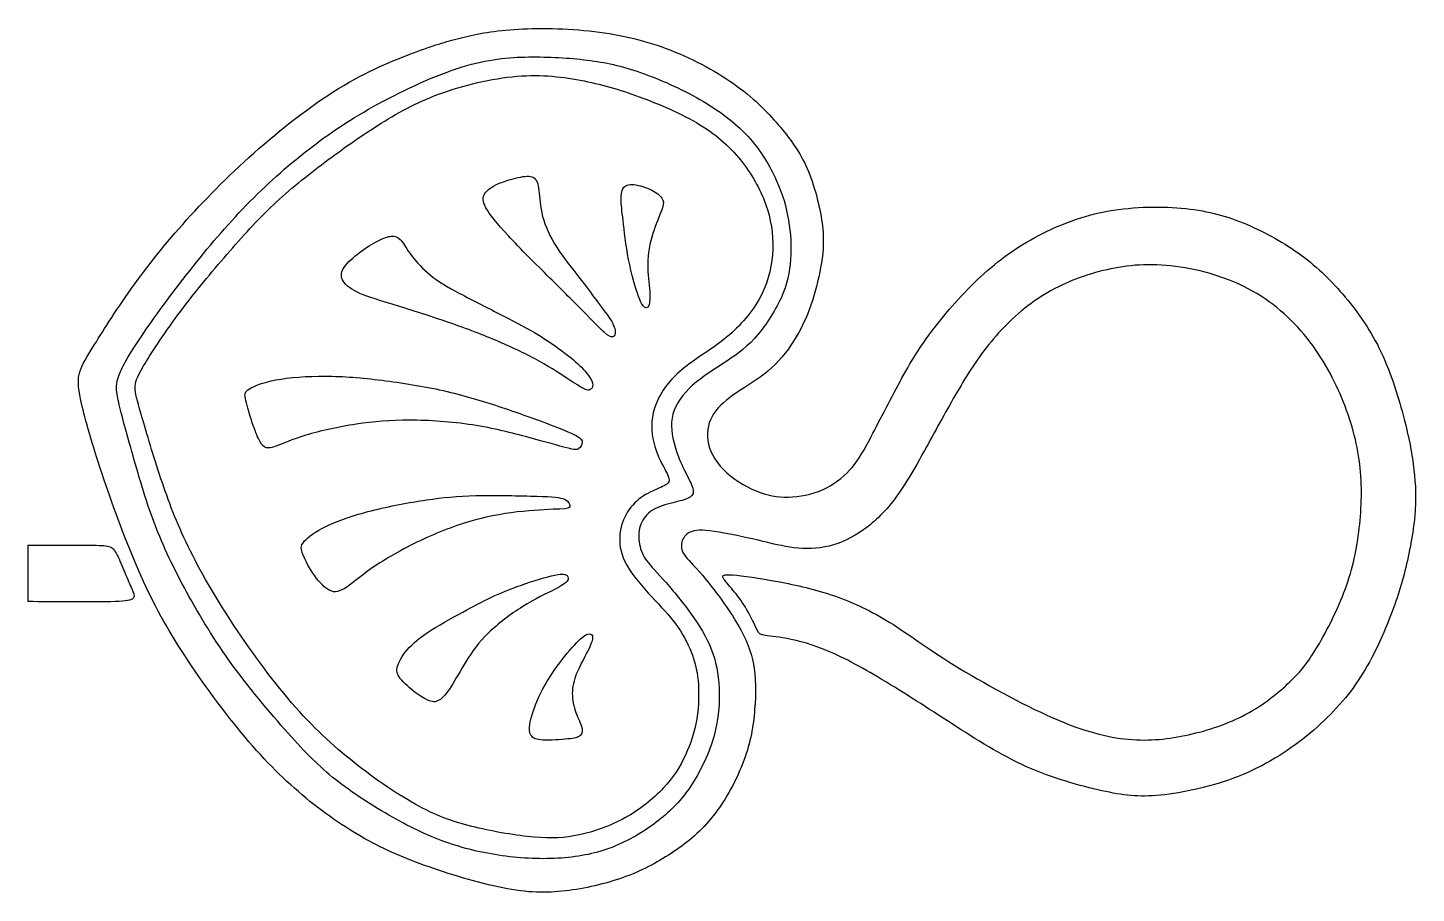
# Model space of a CAD drawing. Extents: x -11 to 8.6, y -2.9 to 35.2.
# Drawn here: x 5.196 to 8.131, y 17.805 to 19.634 of the extents above; entities that cross this region are included whole.
import ezdxf

# ---------------------------------------------------------------- set-up
doc = ezdxf.new("R2010")
doc.units = 0
doc.header["$MEASUREMENT"] = 0
doc.layers.add('LAYER_1', color=7, linetype='CONTINUOUS')

msp = doc.modelspace()

# ---------------------------------------------------------------- linework, layer by layer
at = {"layer": 'LAYER_1'}
for points, knots in [([(6.01915, 19.58358), (5.97896, 19.56891), (5.92348, 19.54718), (5.86422, 19.51202), (5.86422, 19.51202), (5.80495, 19.47686), (5.74183, 19.42823), (5.68478, 19.3784), (5.68478, 19.3784), (5.62771, 19.32856), (5.57667, 19.27753), (5.53187, 19.2277), (5.53187, 19.2277), (5.48705, 19.17786), (5.44846, 19.12923), (5.41471, 19.08182), (5.41471, 19.08182), (5.38095, 19.0344), (5.352, 18.98815), (5.33372, 18.95863), (5.33372, 18.95863), (5.31544, 18.9291), (5.3078, 18.91621), (5.3046, 18.90136), (5.3046, 18.90136), (5.30137, 18.88648), (5.30259, 18.86961), (5.31121, 18.83364), (5.31121, 18.83364), (5.31985, 18.79768), (5.33595, 18.7426), (5.35704, 18.67992), (5.35704, 18.67992), (5.37812, 18.61723), (5.40426, 18.5469), (5.43078, 18.48642), (5.43078, 18.48642), (5.4573, 18.42594), (5.48424, 18.37529), (5.52081, 18.31824), (5.52081, 18.31824), (5.55737, 18.26117), (5.60361, 18.19765), (5.64741, 18.14481), (5.64741, 18.14481), (5.69121, 18.09197), (5.7326, 18.04975), (5.7762, 18.01299), (5.7762, 18.01299), (5.8198, 17.97622), (5.86564, 17.94485), (5.90882, 17.92056), (5.90882, 17.92056), (5.95202, 17.89624), (5.99263, 17.87896), (6.04445, 17.86088), (6.04445, 17.86088), (6.09629, 17.8428), (6.15941, 17.8239), (6.21023, 17.81466), (6.21023, 17.81466), (6.26106, 17.80542), (6.29967, 17.80582), (6.34044, 17.81123), (6.34044, 17.81123), (6.38123, 17.81666), (6.42425, 17.82713), (6.46182, 17.84118), (6.46182, 17.84118), (6.4994, 17.85525), (6.53155, 17.87293), (6.56168, 17.89322), (6.56168, 17.89322), (6.59183, 17.91352), (6.61997, 17.93643), (6.64589, 17.96979), (6.64589, 17.96979), (6.67181, 18.00314), (6.69552, 18.04696), (6.70998, 18.08593), (6.70998, 18.08593), (6.72445, 18.12492), (6.7297, 18.15908), (6.73251, 18.19323), (6.73251, 18.19323), (6.73531, 18.22739), (6.73571, 18.26157), (6.7293, 18.2931), (6.7293, 18.2931), (6.72286, 18.32465), (6.70958, 18.3536), (6.68949, 18.38573), (6.68949, 18.38573), (6.6694, 18.41788), (6.64246, 18.45326), (6.62278, 18.47636), (6.62278, 18.47636), (6.60309, 18.49947), (6.59063, 18.51033), (6.58401, 18.52017), (6.58401, 18.52017), (6.57738, 18.53002), (6.57655, 18.53886), (6.57876, 18.5473), (6.57876, 18.5473), (6.58097, 18.55574), (6.58622, 18.56377), (6.59626, 18.56818), (6.59626, 18.56818), (6.6063, 18.57261), (6.62117, 18.57342), (6.64709, 18.56981), (6.64709, 18.56981), (6.67301, 18.56618), (6.71, 18.55814), (6.73972, 18.55112), (6.73972, 18.55112), (6.76945, 18.54409), (6.79198, 18.53804), (6.81588, 18.53523), (6.81588, 18.53523), (6.83979, 18.53242), (6.86513, 18.53282), (6.89004, 18.53884), (6.89004, 18.53884), (6.91496, 18.54487), (6.93947, 18.55656), (6.96337, 18.57362), (6.96337, 18.57362), (6.98728, 18.59069), (7.01061, 18.61322), (7.03331, 18.64456), (7.03331, 18.64456), (7.056, 18.67591), (7.07813, 18.7161), (7.09982, 18.75567), (7.09982, 18.75567), (7.12151, 18.79526), (7.14283, 18.83426), (7.16472, 18.87123), (7.16472, 18.87123), (7.18662, 18.90819), (7.20914, 18.94317), (7.23747, 18.97651), (7.23747, 18.97651), (7.26579, 19.00986), (7.29997, 19.04163), (7.33794, 19.06593), (7.33794, 19.06593), (7.37592, 19.09024), (7.41772, 19.10712), (7.46112, 19.11857), (7.46112, 19.11857), (7.50451, 19.13003), (7.54954, 19.13607), (7.60217, 19.13166), (7.60217, 19.13166), (7.65481, 19.12723), (7.71511, 19.11235), (7.76635, 19.08724), (7.76635, 19.08724), (7.81758, 19.06212), (7.8598, 19.02674), (7.89395, 18.98577), (7.89395, 18.98577), (7.92811, 18.94477), (7.95423, 18.89813), (7.97372, 18.85152), (7.97372, 18.85152), (7.9932, 18.80492), (8.00609, 18.75827), (8.0117, 18.71207), (8.0117, 18.71207), (8.01733, 18.66586), (8.01571, 18.62002), (8.0107, 18.57662), (8.0107, 18.57662), (8.00567, 18.53322), (7.99723, 18.49223), (7.98137, 18.44883), (7.98137, 18.44883), (7.9655, 18.40543), (7.94216, 18.35961), (7.92268, 18.32688), (7.92268, 18.32688), (7.9032, 18.29412), (7.88752, 18.27442), (7.86382, 18.25173), (7.86382, 18.25173), (7.84011, 18.22901), (7.80834, 18.20328), (7.77118, 18.18339), (7.77118, 18.18339), (7.73401, 18.16351), (7.6914, 18.14942), (7.6498, 18.14019), (7.6498, 18.14019), (7.60821, 18.13095), (7.56762, 18.12651), (7.52281, 18.13052), (7.52281, 18.13052), (7.47799, 18.13454), (7.42896, 18.14703), (7.36305, 18.17596), (7.36305, 18.17596), (7.29714, 18.20488), (7.21436, 18.25032), (7.15428, 18.28749), (7.15428, 18.28749), (7.0942, 18.32465), (7.0568, 18.3536), (7.01863, 18.37729), (7.01863, 18.37729), (6.98047, 18.40101), (6.94146, 18.41951), (6.90149, 18.43336), (6.90149, 18.43336), (6.8615, 18.44723), (6.82051, 18.45647), (6.78174, 18.46369), (6.78174, 18.46369), (6.74295, 18.47092), (6.70637, 18.47617), (6.68648, 18.47778), (6.68648, 18.47778), (6.6666, 18.47938), (6.66337, 18.47736), (6.66618, 18.47154), (6.66618, 18.47154), (6.669, 18.46571), (6.67784, 18.45607), (6.68668, 18.44563), (6.68668, 18.44563), (6.69552, 18.43518), (6.70436, 18.42392), (6.713, 18.40966), (6.713, 18.40966), (6.72164, 18.39539), (6.73008, 18.37809), (6.73489, 18.36765), (6.73489, 18.36765), (6.73972, 18.35721), (6.74095, 18.35358), (6.74856, 18.35137), (6.74856, 18.35137), (6.7562, 18.34917), (6.77029, 18.34837), (6.79218, 18.34476), (6.79218, 18.34476), (6.81407, 18.34113), (6.84384, 18.3347), (6.8794, 18.32044), (6.8794, 18.32044), (6.91496, 18.30617), (6.95635, 18.28404), (7.00236, 18.25652), (7.00236, 18.25652), (7.04838, 18.229), (7.09902, 18.19604), (7.15005, 18.16309), (7.15005, 18.16309), (7.20109, 18.13013), (7.25254, 18.09718), (7.30759, 18.07266), (7.30759, 18.07266), (7.36265, 18.04815), (7.42133, 18.03207), (7.46653, 18.02203), (7.46653, 18.02203), (7.51175, 18.01198), (7.5435, 18.00796), (7.59051, 18.01257), (7.59051, 18.01257), (7.63754, 18.0172), (7.69985, 18.03049), (7.7549, 18.05218), (7.7549, 18.05218), (7.80995, 18.07387), (7.85779, 18.10403), (7.89917, 18.13737), (7.89917, 18.13737), (7.94056, 18.17072), (7.97554, 18.20731), (8.00346, 18.24748), (8.00346, 18.24748), (8.03139, 18.28767), (8.05231, 18.33149), (8.06877, 18.37146), (8.06877, 18.37146), (8.08525, 18.41145), (8.09731, 18.44763), (8.10716, 18.4864), (8.10716, 18.4864), (8.117, 18.52519), (8.12464, 18.5666), (8.12784, 18.60236), (8.12784, 18.60236), (8.13107, 18.63812), (8.12985, 18.66829), (8.12624, 18.69982), (8.12624, 18.69982), (8.12263, 18.73137), (8.11658, 18.76433), (8.10553, 18.80712), (8.10553, 18.80712), (8.09449, 18.84992), (8.07841, 18.90258), (8.05712, 18.94778), (8.05712, 18.94778), (8.03582, 18.99298), (8.0093, 19.03079), (7.98117, 19.06433), (7.98117, 19.06433), (7.95305, 19.09788), (7.92328, 19.12723), (7.88812, 19.15315), (7.88812, 19.15315), (7.85296, 19.17907), (7.81237, 19.20158), (7.7724, 19.21845), (7.7724, 19.21845), (7.73241, 19.23533), (7.693, 19.2466), (7.64379, 19.25181), (7.64379, 19.25181), (7.59456, 19.25704), (7.53546, 19.25622), (7.48122, 19.24658), (7.48122, 19.24658), (7.42696, 19.23694), (7.37753, 19.21845), (7.33292, 19.19496), (7.33292, 19.19496), (7.2883, 19.17145), (7.24851, 19.14288), (7.21075, 19.10813), (7.21075, 19.10813), (7.17296, 19.07337), (7.13718, 19.03237), (7.10946, 18.99581), (7.10946, 18.99581), (7.08174, 18.95923), (7.06203, 18.92708), (7.03994, 18.8865), (7.03994, 18.8865), (7.01783, 18.84591), (6.99332, 18.79686), (6.97584, 18.76413), (6.97584, 18.76413), (6.95836, 18.73137), (6.9479, 18.71489), (6.93304, 18.69902), (6.93304, 18.69902), (6.91817, 18.68314), (6.89886, 18.66787), (6.87617, 18.65783), (6.87617, 18.65783), (6.85346, 18.64778), (6.82734, 18.64293), (6.80385, 18.64233), (6.80385, 18.64233), (6.78033, 18.64173), (6.75941, 18.64538), (6.73571, 18.6552), (6.73571, 18.6552), (6.712, 18.66504), (6.68546, 18.68114), (6.66658, 18.7002), (6.66658, 18.7002), (6.6477, 18.71929), (6.63643, 18.74141), (6.63342, 18.7621), (6.63342, 18.7621), (6.6304, 18.78279), (6.63565, 18.80211), (6.64649, 18.81857), (6.64649, 18.81857), (6.65734, 18.83505), (6.67381, 18.84872), (6.6943, 18.86257), (6.6943, 18.86257), (6.71481, 18.87644), (6.73932, 18.89051), (6.76061, 18.90839), (6.76061, 18.90839), (6.78192, 18.92627), (6.80002, 18.948), (6.81507, 18.9717), (6.81507, 18.9717), (6.83015, 18.99541), (6.84221, 19.02113), (6.85146, 19.04745), (6.85146, 19.04745), (6.8607, 19.07377), (6.86713, 19.10071), (6.87194, 19.12703), (6.87194, 19.12703), (6.87677, 19.15335), (6.88, 19.17907), (6.87599, 19.21443), (6.87599, 19.21443), (6.87196, 19.24979), (6.8607, 19.29483), (6.84624, 19.32999), (6.84624, 19.32999), (6.83177, 19.36515), (6.81407, 19.39046), (6.79138, 19.41819), (6.79138, 19.41819), (6.76867, 19.44591), (6.74093, 19.47608), (6.70256, 19.505), (6.70256, 19.505), (6.66417, 19.53393), (6.61514, 19.56167), (6.56471, 19.58236), (6.56471, 19.58236), (6.51427, 19.60305), (6.46242, 19.61673), (6.40476, 19.62435), (6.40476, 19.62435), (6.34709, 19.63199), (6.28357, 19.63361), (6.23336, 19.63081), (6.23336, 19.63081), (6.18312, 19.62798), (6.14614, 19.62074), (6.11521, 19.61331), (6.11521, 19.61331), (6.08426, 19.60587), (6.05932, 19.59823), (6.01915, 19.58358)], [0, 0, 0, 0, 0.0091743, 0.0091743, 0.0091743, 0.0091743, 0.0183486, 0.0183486, 0.0183486, 0.0183486, 0.0275229, 0.0275229, 0.0275229, 0.0275229, 0.0366972, 0.0366972, 0.0366972, 0.0366972, 0.0458716, 0.0458716, 0.0458716, 0.0458716, 0.0550459, 0.0550459, 0.0550459, 0.0550459, 0.0642202, 0.0642202, 0.0642202, 0.0642202, 0.0733945, 0.0733945, 0.0733945, 0.0733945, 0.0825688, 0.0825688, 0.0825688, 0.0825688, 0.0917431, 0.0917431, 0.0917431, 0.0917431, 0.1009174, 0.1009174, 0.1009174, 0.1009174, 0.1100917, 0.1100917, 0.1100917, 0.1100917, 0.1192661, 0.1192661, 0.1192661, 0.1192661, 0.1284404, 0.1284404, 0.1284404, 0.1284404, 0.1376147, 0.1376147, 0.1376147, 0.1376147, 0.146789, 0.146789, 0.146789, 0.146789, 0.1559633, 0.1559633, 0.1559633, 0.1559633, 0.1651376, 0.1651376, 0.1651376, 0.1651376, 0.1743119, 0.1743119, 0.1743119, 0.1743119, 0.1834862, 0.1834862, 0.1834862, 0.1834862, 0.1926606, 0.1926606, 0.1926606, 0.1926606, 0.2018349, 0.2018349, 0.2018349, 0.2018349, 0.2110092, 0.2110092, 0.2110092, 0.2110092, 0.2201835, 0.2201835, 0.2201835, 0.2201835, 0.2293578, 0.2293578, 0.2293578, 0.2293578, 0.2385321, 0.2385321, 0.2385321, 0.2385321, 0.2477064, 0.2477064, 0.2477064, 0.2477064, 0.2568807, 0.2568807, 0.2568807, 0.2568807, 0.266055, 0.266055, 0.266055, 0.266055, 0.2752294, 0.2752294, 0.2752294, 0.2752294, 0.2844037, 0.2844037, 0.2844037, 0.2844037, 0.293578, 0.293578, 0.293578, 0.293578, 0.3027523, 0.3027523, 0.3027523, 0.3027523, 0.3119266, 0.3119266, 0.3119266, 0.3119266, 0.3211009, 0.3211009, 0.3211009, 0.3211009, 0.3302752, 0.3302752, 0.3302752, 0.3302752, 0.3394495, 0.3394495, 0.3394495, 0.3394495, 0.3486239, 0.3486239, 0.3486239, 0.3486239, 0.3577982, 0.3577982, 0.3577982, 0.3577982, 0.3669725, 0.3669725, 0.3669725, 0.3669725, 0.3761468, 0.3761468, 0.3761468, 0.3761468, 0.3853211, 0.3853211, 0.3853211, 0.3853211, 0.3944954, 0.3944954, 0.3944954, 0.3944954, 0.4036697, 0.4036697, 0.4036697, 0.4036697, 0.412844, 0.412844, 0.412844, 0.412844, 0.4220183, 0.4220183, 0.4220183, 0.4220183, 0.4311927, 0.4311927, 0.4311927, 0.4311927, 0.440367, 0.440367, 0.440367, 0.440367, 0.4495413, 0.4495413, 0.4495413, 0.4495413, 0.4587156, 0.4587156, 0.4587156, 0.4587156, 0.4678899, 0.4678899, 0.4678899, 0.4678899, 0.4770642, 0.4770642, 0.4770642, 0.4770642, 0.4862385, 0.4862385, 0.4862385, 0.4862385, 0.4954128, 0.4954128, 0.4954128, 0.4954128, 0.5045872, 0.5045872, 0.5045872, 0.5045872, 0.5137615, 0.5137615, 0.5137615, 0.5137615, 0.5229358, 0.5229358, 0.5229358, 0.5229358, 0.5321101, 0.5321101, 0.5321101, 0.5321101, 0.5412844, 0.5412844, 0.5412844, 0.5412844, 0.5504587, 0.5504587, 0.5504587, 0.5504587, 0.559633, 0.559633, 0.559633, 0.559633, 0.5688073, 0.5688073, 0.5688073, 0.5688073, 0.5779817, 0.5779817, 0.5779817, 0.5779817, 0.587156, 0.587156, 0.587156, 0.587156, 0.5963303, 0.5963303, 0.5963303, 0.5963303, 0.6055046, 0.6055046, 0.6055046, 0.6055046, 0.6146789, 0.6146789, 0.6146789, 0.6146789, 0.6238532, 0.6238532, 0.6238532, 0.6238532, 0.6330275, 0.6330275, 0.6330275, 0.6330275, 0.6422018, 0.6422018, 0.6422018, 0.6422018, 0.6513761, 0.6513761, 0.6513761, 0.6513761, 0.6605505, 0.6605505, 0.6605505, 0.6605505, 0.6697248, 0.6697248, 0.6697248, 0.6697248, 0.6788991, 0.6788991, 0.6788991, 0.6788991, 0.6880734, 0.6880734, 0.6880734, 0.6880734, 0.6972477, 0.6972477, 0.6972477, 0.6972477, 0.706422, 0.706422, 0.706422, 0.706422, 0.7155963, 0.7155963, 0.7155963, 0.7155963, 0.7247706, 0.7247706, 0.7247706, 0.7247706, 0.733945, 0.733945, 0.733945, 0.733945, 0.7431193, 0.7431193, 0.7431193, 0.7431193, 0.7522936, 0.7522936, 0.7522936, 0.7522936, 0.7614679, 0.7614679, 0.7614679, 0.7614679, 0.7706422, 0.7706422, 0.7706422, 0.7706422, 0.7798165, 0.7798165, 0.7798165, 0.7798165, 0.7889908, 0.7889908, 0.7889908, 0.7889908, 0.7981651, 0.7981651, 0.7981651, 0.7981651, 0.8073394, 0.8073394, 0.8073394, 0.8073394, 0.8165138, 0.8165138, 0.8165138, 0.8165138, 0.8256881, 0.8256881, 0.8256881, 0.8256881, 0.8348624, 0.8348624, 0.8348624, 0.8348624, 0.8440367, 0.8440367, 0.8440367, 0.8440367, 0.853211, 0.853211, 0.853211, 0.853211, 0.8623853, 0.8623853, 0.8623853, 0.8623853, 0.8715596, 0.8715596, 0.8715596, 0.8715596, 0.8807339, 0.8807339, 0.8807339, 0.8807339, 0.8899083, 0.8899083, 0.8899083, 0.8899083, 0.8990826, 0.8990826, 0.8990826, 0.8990826, 0.9082569, 0.9082569, 0.9082569, 0.9082569, 0.9174312, 0.9174312, 0.9174312, 0.9174312, 0.9266055, 0.9266055, 0.9266055, 0.9266055, 0.9357798, 0.9357798, 0.9357798, 0.9357798, 0.9449541, 0.9449541, 0.9449541, 0.9449541, 0.9541284, 0.9541284, 0.9541284, 0.9541284, 0.9633028, 0.9633028, 0.9633028, 0.9633028, 0.9724771, 0.9724771, 0.9724771, 0.9724771, 0.9816514, 0.9816514, 0.9816514, 0.9816514, 1, 1, 1, 1]), ([(5.93697, 19.47305), (5.8805, 19.44232), (5.83386, 19.41095), (5.78865, 19.37579), (5.78865, 19.37579), (5.74345, 19.34063), (5.69963, 19.30164), (5.65804, 19.25885), (5.65804, 19.25885), (5.61644, 19.21605), (5.57705, 19.1694), (5.53849, 19.12039), (5.53849, 19.12039), (5.4999, 19.07136), (5.4621, 19.01991), (5.4362, 18.98174), (5.4362, 18.98174), (5.41028, 18.94355), (5.39619, 18.91864), (5.38917, 18.90056), (5.38917, 18.90056), (5.38213, 18.88247), (5.38213, 18.87121), (5.38735, 18.84671), (5.38735, 18.84671), (5.39258, 18.8222), (5.40304, 18.78439), (5.41609, 18.73819), (5.41609, 18.73819), (5.42916, 18.69198), (5.44484, 18.6373), (5.46392, 18.58689), (5.46392, 18.58689), (5.483, 18.53645), (5.50553, 18.49021), (5.53243, 18.441), (5.53243, 18.441), (5.55936, 18.39176), (5.59072, 18.33951), (5.62989, 18.28586), (5.62989, 18.28586), (5.66908, 18.23222), (5.71611, 18.17714), (5.75307, 18.13617), (5.75307, 18.13617), (5.79006, 18.09517), (5.817, 18.06823), (5.85296, 18.04051), (5.85296, 18.04051), (5.88892, 18.01279), (5.93394, 17.98422), (5.97492, 17.96153), (5.97492, 17.96153), (6.01591, 17.93882), (6.05291, 17.92194), (6.09208, 17.90909), (6.09208, 17.90909), (6.13127, 17.89622), (6.17266, 17.88738), (6.21486, 17.88257), (6.21486, 17.88257), (6.25705, 17.87774), (6.30007, 17.87694), (6.33884, 17.88095), (6.33884, 17.88095), (6.37762, 17.88498), (6.4122, 17.89382), (6.44494, 17.90807), (6.44494, 17.90807), (6.47769, 17.92234), (6.50866, 17.94205), (6.53456, 17.96314), (6.53456, 17.96314), (6.56048, 17.98422), (6.5814, 18.00675), (6.60049, 18.03628), (6.60049, 18.03628), (6.61957, 18.06581), (6.63685, 18.10241), (6.64669, 18.13797), (6.64669, 18.13797), (6.65654, 18.17353), (6.65896, 18.20809), (6.65756, 18.23862), (6.65756, 18.23862), (6.65615, 18.26917), (6.6509, 18.29571), (6.64086, 18.32123), (6.64086, 18.32123), (6.63082, 18.34674), (6.61594, 18.37126), (6.59726, 18.39698), (6.59726, 18.39698), (6.57858, 18.4227), (6.55605, 18.44964), (6.53859, 18.46912), (6.53859, 18.46912), (6.52111, 18.4886), (6.50864, 18.50069), (6.50062, 18.51334), (6.50062, 18.51334), (6.49258, 18.52599), (6.48894, 18.53926), (6.48793, 18.55231), (6.48793, 18.55231), (6.48693, 18.56536), (6.48855, 18.57825), (6.49397, 18.58949), (6.49397, 18.58949), (6.4994, 18.60074), (6.50864, 18.6104), (6.52149, 18.61722), (6.52149, 18.61722), (6.53436, 18.62405), (6.55084, 18.62808), (6.56469, 18.63149), (6.56469, 18.63149), (6.57856, 18.6349), (6.58982, 18.63772), (6.59624, 18.64213), (6.59624, 18.64213), (6.60267, 18.64654), (6.6043, 18.65259), (6.60189, 18.66122), (6.60189, 18.66122), (6.59948, 18.66986), (6.59303, 18.68114), (6.58622, 18.69459), (6.58622, 18.69459), (6.57938, 18.70804), (6.57214, 18.72373), (6.56593, 18.74342), (6.56593, 18.74342), (6.55969, 18.7631), (6.55445, 18.78682), (6.55805, 18.80911), (6.55805, 18.80911), (6.56168, 18.83142), (6.57417, 18.85234), (6.59385, 18.87143), (6.59385, 18.87143), (6.61354, 18.89051), (6.64048, 18.90779), (6.66477, 18.92365), (6.66477, 18.92365), (6.68909, 18.93952), (6.71082, 18.95402), (6.73231, 18.97751), (6.73231, 18.97751), (6.7538, 19.00102), (6.7751, 19.03358), (6.78835, 19.0627), (6.78835, 19.0627), (6.8016, 19.09185), (6.80685, 19.11759), (6.80866, 19.14451), (6.80866, 19.14451), (6.81046, 19.17143), (6.80886, 19.19957), (6.80425, 19.22709), (6.80425, 19.22709), (6.79962, 19.25462), (6.79198, 19.28156), (6.77833, 19.31169), (6.77833, 19.31169), (6.76466, 19.34183), (6.74495, 19.37519), (6.71803, 19.40452), (6.71803, 19.40452), (6.69111, 19.43386), (6.65694, 19.4592), (6.61696, 19.48209), (6.61696, 19.48209), (6.57697, 19.505), (6.53113, 19.52551), (6.49116, 19.53936), (6.49116, 19.53936), (6.45117, 19.55323), (6.41701, 19.56047), (6.37865, 19.56528), (6.37865, 19.56528), (6.34026, 19.57011), (6.29764, 19.57253), (6.25485, 19.57193), (6.25485, 19.57193), (6.21205, 19.57133), (6.16903, 19.56768), (6.11439, 19.55082), (6.11439, 19.55082), (6.05973, 19.53395), (5.99342, 19.50378), (5.93697, 19.47305)], [0, 0, 0, 0, 0.0204082, 0.0204082, 0.0204082, 0.0204082, 0.0408163, 0.0408163, 0.0408163, 0.0408163, 0.0612245, 0.0612245, 0.0612245, 0.0612245, 0.0816327, 0.0816327, 0.0816327, 0.0816327, 0.1020408, 0.1020408, 0.1020408, 0.1020408, 0.122449, 0.122449, 0.122449, 0.122449, 0.1428571, 0.1428571, 0.1428571, 0.1428571, 0.1632653, 0.1632653, 0.1632653, 0.1632653, 0.1836735, 0.1836735, 0.1836735, 0.1836735, 0.2040816, 0.2040816, 0.2040816, 0.2040816, 0.2244898, 0.2244898, 0.2244898, 0.2244898, 0.244898, 0.244898, 0.244898, 0.244898, 0.2653061, 0.2653061, 0.2653061, 0.2653061, 0.2857143, 0.2857143, 0.2857143, 0.2857143, 0.3061224, 0.3061224, 0.3061224, 0.3061224, 0.3265306, 0.3265306, 0.3265306, 0.3265306, 0.3469388, 0.3469388, 0.3469388, 0.3469388, 0.3673469, 0.3673469, 0.3673469, 0.3673469, 0.3877551, 0.3877551, 0.3877551, 0.3877551, 0.4081633, 0.4081633, 0.4081633, 0.4081633, 0.4285714, 0.4285714, 0.4285714, 0.4285714, 0.4489796, 0.4489796, 0.4489796, 0.4489796, 0.4693878, 0.4693878, 0.4693878, 0.4693878, 0.4897959, 0.4897959, 0.4897959, 0.4897959, 0.5102041, 0.5102041, 0.5102041, 0.5102041, 0.5306122, 0.5306122, 0.5306122, 0.5306122, 0.5510204, 0.5510204, 0.5510204, 0.5510204, 0.5714286, 0.5714286, 0.5714286, 0.5714286, 0.5918367, 0.5918367, 0.5918367, 0.5918367, 0.6122449, 0.6122449, 0.6122449, 0.6122449, 0.6326531, 0.6326531, 0.6326531, 0.6326531, 0.6530612, 0.6530612, 0.6530612, 0.6530612, 0.6734694, 0.6734694, 0.6734694, 0.6734694, 0.6938776, 0.6938776, 0.6938776, 0.6938776, 0.7142857, 0.7142857, 0.7142857, 0.7142857, 0.7346939, 0.7346939, 0.7346939, 0.7346939, 0.755102, 0.755102, 0.755102, 0.755102, 0.7755102, 0.7755102, 0.7755102, 0.7755102, 0.7959184, 0.7959184, 0.7959184, 0.7959184, 0.8163265, 0.8163265, 0.8163265, 0.8163265, 0.8367347, 0.8367347, 0.8367347, 0.8367347, 0.8571429, 0.8571429, 0.8571429, 0.8571429, 0.877551, 0.877551, 0.877551, 0.877551, 0.8979592, 0.8979592, 0.8979592, 0.8979592, 0.9183673, 0.9183673, 0.9183673, 0.9183673, 0.9387755, 0.9387755, 0.9387755, 0.9387755, 0.9591837, 0.9591837, 0.9591837, 0.9591837, 1, 1, 1, 1]), ([(5.53061, 18.54733), (5.55453, 18.4971), (5.58588, 18.44162), (5.62465, 18.38214), (5.62465, 18.38214), (5.66343, 18.32267), (5.70967, 18.25916), (5.75388, 18.20793), (5.75388, 18.20793), (5.79808, 18.15669), (5.84027, 18.11768), (5.88588, 18.08152), (5.88588, 18.08152), (5.9315, 18.04536), (5.98053, 18.012), (6.02293, 17.98931), (6.02293, 17.98931), (6.06532, 17.9666), (6.1011, 17.95453), (6.14208, 17.94469), (6.14208, 17.94469), (6.18307, 17.93485), (6.22931, 17.92721), (6.26628, 17.924), (6.26628, 17.924), (6.30324, 17.92078), (6.33098, 17.92198), (6.36191, 17.9286), (6.36191, 17.9286), (6.39286, 17.93523), (6.42704, 17.94732), (6.45837, 17.96458), (6.45837, 17.96458), (6.48972, 17.98186), (6.51826, 18.00438), (6.53955, 18.02708), (6.53955, 18.02708), (6.56084, 18.04977), (6.57493, 18.0727), (6.58618, 18.0968), (6.58618, 18.0968), (6.59742, 18.12091), (6.60586, 18.14625), (6.61028, 18.17377), (6.61028, 18.17377), (6.6147, 18.20129), (6.61511, 18.23104), (6.6129, 18.25473), (6.6129, 18.25473), (6.61069, 18.27845), (6.60586, 18.29615), (6.59825, 18.31523), (6.59825, 18.31523), (6.59061, 18.33431), (6.58015, 18.35482), (6.56609, 18.3739), (6.56609, 18.3739), (6.55202, 18.39299), (6.53432, 18.41068), (6.51504, 18.43157), (6.51504, 18.43157), (6.49575, 18.45248), (6.47485, 18.47659), (6.4626, 18.49808), (6.4626, 18.49808), (6.45035, 18.51959), (6.44671, 18.53847), (6.44731, 18.55635), (6.44731, 18.55635), (6.44791, 18.57424), (6.45276, 18.59113), (6.46078, 18.60559), (6.46078, 18.60559), (6.46881, 18.62006), (6.48008, 18.63212), (6.49253, 18.64115), (6.49253, 18.64115), (6.50498, 18.65019), (6.51867, 18.65624), (6.52991, 18.66105), (6.52991, 18.66105), (6.54116, 18.66586), (6.55, 18.66951), (6.5516, 18.67592), (6.5516, 18.67592), (6.55322, 18.68236), (6.54757, 18.6916), (6.53975, 18.70666), (6.53975, 18.70666), (6.53192, 18.72173), (6.52187, 18.74265), (6.51746, 18.76575), (6.51746, 18.76575), (6.51303, 18.78886), (6.51424, 18.81418), (6.52428, 18.83949), (6.52428, 18.83949), (6.53432, 18.86481), (6.55322, 18.89013), (6.57914, 18.91182), (6.57914, 18.91182), (6.60506, 18.93353), (6.63802, 18.95163), (6.66775, 18.97532), (6.66775, 18.97532), (6.69749, 18.99904), (6.72403, 19.02838), (6.74151, 19.05911), (6.74151, 19.05911), (6.75899, 19.08986), (6.76743, 19.12201), (6.77004, 19.15397), (6.77004, 19.15397), (6.77266, 19.18592), (6.76943, 19.21767), (6.75959, 19.2496), (6.75959, 19.2496), (6.74975, 19.28156), (6.73327, 19.31373), (6.71118, 19.34346), (6.71118, 19.34346), (6.68907, 19.37318), (6.66133, 19.40052), (6.62396, 19.42442), (6.62396, 19.42442), (6.58658, 19.44833), (6.53955, 19.46886), (6.49656, 19.48492), (6.49656, 19.48492), (6.45356, 19.50099), (6.41455, 19.51266), (6.37197, 19.52128), (6.37197, 19.52128), (6.32938, 19.52992), (6.28314, 19.53557), (6.22989, 19.53116), (6.22989, 19.53116), (6.17665, 19.52673), (6.11636, 19.51224), (6.06614, 19.49377), (6.06614, 19.49377), (6.01591, 19.47529), (5.9757, 19.45276), (5.93553, 19.42726), (5.93553, 19.42726), (5.89534, 19.40175), (5.85515, 19.37318), (5.81698, 19.34426), (5.81698, 19.34426), (5.77879, 19.31533), (5.74261, 19.28599), (5.70885, 19.25365), (5.70885, 19.25365), (5.6751, 19.2213), (5.64375, 19.18592), (5.61099, 19.14775), (5.61099, 19.14775), (5.57824, 19.10957), (5.54408, 19.06857), (5.51355, 19.02738), (5.51355, 19.02738), (5.483, 18.98619), (5.45606, 18.94479), (5.44101, 18.91927), (5.44101, 18.91927), (5.42593, 18.89376), (5.42271, 18.8841), (5.42291, 18.87285), (5.42291, 18.87285), (5.42311, 18.8616), (5.42674, 18.84872), (5.43576, 18.81759), (5.43576, 18.81759), (5.4448, 18.78644), (5.45929, 18.737), (5.47475, 18.6898), (5.47475, 18.6898), (5.49022, 18.64257), (5.5067, 18.59755), (5.53061, 18.54733)], [0, 0, 0, 0, 0.0217391, 0.0217391, 0.0217391, 0.0217391, 0.0434783, 0.0434783, 0.0434783, 0.0434783, 0.0652174, 0.0652174, 0.0652174, 0.0652174, 0.0869565, 0.0869565, 0.0869565, 0.0869565, 0.1086957, 0.1086957, 0.1086957, 0.1086957, 0.1304348, 0.1304348, 0.1304348, 0.1304348, 0.1521739, 0.1521739, 0.1521739, 0.1521739, 0.173913, 0.173913, 0.173913, 0.173913, 0.1956522, 0.1956522, 0.1956522, 0.1956522, 0.2173913, 0.2173913, 0.2173913, 0.2173913, 0.2391304, 0.2391304, 0.2391304, 0.2391304, 0.2608696, 0.2608696, 0.2608696, 0.2608696, 0.2826087, 0.2826087, 0.2826087, 0.2826087, 0.3043478, 0.3043478, 0.3043478, 0.3043478, 0.326087, 0.326087, 0.326087, 0.326087, 0.3478261, 0.3478261, 0.3478261, 0.3478261, 0.3695652, 0.3695652, 0.3695652, 0.3695652, 0.3913043, 0.3913043, 0.3913043, 0.3913043, 0.4130435, 0.4130435, 0.4130435, 0.4130435, 0.4347826, 0.4347826, 0.4347826, 0.4347826, 0.4565217, 0.4565217, 0.4565217, 0.4565217, 0.4782609, 0.4782609, 0.4782609, 0.4782609, 0.5, 0.5, 0.5, 0.5, 0.5217391, 0.5217391, 0.5217391, 0.5217391, 0.5434783, 0.5434783, 0.5434783, 0.5434783, 0.5652174, 0.5652174, 0.5652174, 0.5652174, 0.5869565, 0.5869565, 0.5869565, 0.5869565, 0.6086957, 0.6086957, 0.6086957, 0.6086957, 0.6304348, 0.6304348, 0.6304348, 0.6304348, 0.6521739, 0.6521739, 0.6521739, 0.6521739, 0.673913, 0.673913, 0.673913, 0.673913, 0.6956522, 0.6956522, 0.6956522, 0.6956522, 0.7173913, 0.7173913, 0.7173913, 0.7173913, 0.7391304, 0.7391304, 0.7391304, 0.7391304, 0.7608696, 0.7608696, 0.7608696, 0.7608696, 0.7826087, 0.7826087, 0.7826087, 0.7826087, 0.8043478, 0.8043478, 0.8043478, 0.8043478, 0.826087, 0.826087, 0.826087, 0.826087, 0.8478261, 0.8478261, 0.8478261, 0.8478261, 0.8695652, 0.8695652, 0.8695652, 0.8695652, 0.8913043, 0.8913043, 0.8913043, 0.8913043, 0.9130435, 0.9130435, 0.9130435, 0.9130435, 0.9347826, 0.9347826, 0.9347826, 0.9347826, 0.9565217, 0.9565217, 0.9565217, 0.9565217, 1, 1, 1, 1]), ([(6.36691, 19.09943), (6.35203, 19.11851), (6.33051, 19.14465), (6.31494, 19.16866), (6.31494, 19.16866), (6.29938, 19.19266), (6.28972, 19.21459), (6.2845, 19.23528), (6.2845, 19.23528), (6.27927, 19.25597), (6.27847, 19.27547), (6.27666, 19.28983), (6.27666, 19.28983), (6.27486, 19.30419), (6.27203, 19.31345), (6.26491, 19.31746), (6.26491, 19.31746), (6.25778, 19.32149), (6.24632, 19.32027), (6.23256, 19.31726), (6.23256, 19.31726), (6.21879, 19.31426), (6.20272, 19.30941), (6.18987, 19.3037), (6.18987, 19.3037), (6.177, 19.29798), (6.16734, 19.29133), (6.16233, 19.28371), (6.16233, 19.28371), (6.1573, 19.27607), (6.15689, 19.26743), (6.16442, 19.25358), (6.16442, 19.25358), (6.17197, 19.23971), (6.18744, 19.2206), (6.21205, 19.19419), (6.21205, 19.19419), (6.23667, 19.16776), (6.27043, 19.13399), (6.29896, 19.10566), (6.29896, 19.10566), (6.3275, 19.07734), (6.35081, 19.05441), (6.36999, 19.03493), (6.36999, 19.03493), (6.38918, 19.01544), (6.40427, 18.99936), (6.41421, 18.99052), (6.41421, 18.99052), (6.42414, 18.98168), (6.42899, 18.98006), (6.43229, 18.98046), (6.43229, 18.98046), (6.4356, 18.98086), (6.43743, 18.98329), (6.43783, 18.98841), (6.43783, 18.98841), (6.43823, 18.99353), (6.43721, 19.00137), (6.43039, 19.01313), (6.43039, 19.01313), (6.42356, 19.02488), (6.41089, 19.04056), (6.40044, 19.05441), (6.40044, 19.05441), (6.39, 19.06828), (6.38176, 19.08035), (6.36691, 19.09943)], [0, 0, 0, 0, 0.0555556, 0.0555556, 0.0555556, 0.0555556, 0.1111111, 0.1111111, 0.1111111, 0.1111111, 0.1666667, 0.1666667, 0.1666667, 0.1666667, 0.2222222, 0.2222222, 0.2222222, 0.2222222, 0.2777778, 0.2777778, 0.2777778, 0.2777778, 0.3333333, 0.3333333, 0.3333333, 0.3333333, 0.3888889, 0.3888889, 0.3888889, 0.3888889, 0.4444444, 0.4444444, 0.4444444, 0.4444444, 0.5, 0.5, 0.5, 0.5, 0.5555556, 0.5555556, 0.5555556, 0.5555556, 0.6111111, 0.6111111, 0.6111111, 0.6111111, 0.6666667, 0.6666667, 0.6666667, 0.6666667, 0.7222222, 0.7222222, 0.7222222, 0.7222222, 0.7777778, 0.7777778, 0.7777778, 0.7777778, 0.8333333, 0.8333333, 0.8333333, 0.8333333, 0.8888889, 0.8888889, 0.8888889, 0.8888889, 1, 1, 1, 1]), ([(6.45451, 19.22655), (6.45691, 19.20535), (6.46014, 19.17478), (6.46615, 19.14425), (6.46615, 19.14425), (6.47219, 19.1137), (6.48103, 19.08315), (6.48735, 19.06578), (6.48735, 19.06578), (6.49368, 19.0484), (6.4975, 19.04417), (6.501, 19.04276), (6.501, 19.04276), (6.50452, 19.04136), (6.50777, 19.04276), (6.50957, 19.04929), (6.50957, 19.04929), (6.51137, 19.05581), (6.51178, 19.0675), (6.51037, 19.08376), (6.51037, 19.08376), (6.50897, 19.10003), (6.50574, 19.12094), (6.50684, 19.14274), (6.50684, 19.14274), (6.50795, 19.16454), (6.5134, 19.18725), (6.52001, 19.20673), (6.52001, 19.20673), (6.52663, 19.22624), (6.53449, 19.24251), (6.53779, 19.25305), (6.53779, 19.25305), (6.5411, 19.2636), (6.5399, 19.26845), (6.5362, 19.27375), (6.5362, 19.27375), (6.53248, 19.27908), (6.52623, 19.28493), (6.51518, 19.29043), (6.51518, 19.29043), (6.50414, 19.29596), (6.48826, 19.3012), (6.47691, 19.3023), (6.47691, 19.3023), (6.46555, 19.30341), (6.45872, 19.30037), (6.4548, 19.29455), (6.4548, 19.29455), (6.45088, 19.28872), (6.44988, 19.28008), (6.45017, 19.26984), (6.45017, 19.26984), (6.45048, 19.25959), (6.4521, 19.24773), (6.45451, 19.22655)], [0, 0, 0, 0, 0.0666667, 0.0666667, 0.0666667, 0.0666667, 0.1333333, 0.1333333, 0.1333333, 0.1333333, 0.2, 0.2, 0.2, 0.2, 0.2666667, 0.2666667, 0.2666667, 0.2666667, 0.3333333, 0.3333333, 0.3333333, 0.3333333, 0.4, 0.4, 0.4, 0.4, 0.4666667, 0.4666667, 0.4666667, 0.4666667, 0.5333333, 0.5333333, 0.5333333, 0.5333333, 0.6, 0.6, 0.6, 0.6, 0.6666667, 0.6666667, 0.6666667, 0.6666667, 0.7333333, 0.7333333, 0.7333333, 0.7333333, 0.8, 0.8, 0.8, 0.8, 0.8666667, 0.8666667, 0.8666667, 0.8666667, 1, 1, 1, 1]), ([(6.26713, 18.9897), (6.24694, 19.00137), (6.21918, 19.01584), (6.18854, 19.03152), (6.18854, 19.03152), (6.1579, 19.04719), (6.12434, 19.06407), (6.09902, 19.07792), (6.09902, 19.07792), (6.07371, 19.09179), (6.05663, 19.10266), (6.04146, 19.11582), (6.04146, 19.11582), (6.0263, 19.12898), (6.01301, 19.14445), (6.00379, 19.1573), (6.00379, 19.1573), (5.99455, 19.17017), (5.9893, 19.18041), (5.98359, 19.18634), (5.98359, 19.18634), (5.97787, 19.19226), (5.97162, 19.19388), (5.96429, 19.19328), (5.96429, 19.19328), (5.95696, 19.19268), (5.94852, 19.18986), (5.93688, 19.18384), (5.93688, 19.18384), (5.92521, 19.17781), (5.91034, 19.16857), (5.89709, 19.15863), (5.89709, 19.15863), (5.88382, 19.14868), (5.87215, 19.13802), (5.86553, 19.12838), (5.86553, 19.12838), (5.8589, 19.11873), (5.85728, 19.11008), (5.86149, 19.10124), (5.86149, 19.10124), (5.86572, 19.0924), (5.87578, 19.08335), (5.89175, 19.07554), (5.89175, 19.07554), (5.90771, 19.0677), (5.92964, 19.06104), (5.96398, 19.0504), (5.96398, 19.0504), (5.99834, 19.03976), (6.04518, 19.02508), (6.08546, 19.01123), (6.08546, 19.01123), (6.12574, 18.99736), (6.15952, 18.98427), (6.19085, 18.97093), (6.19085, 18.97093), (6.2222, 18.95757), (6.25115, 18.94388), (6.27727, 18.92934), (6.27727, 18.92934), (6.30339, 18.91477), (6.3267, 18.89928), (6.34266, 18.88885), (6.34266, 18.88885), (6.35865, 18.87841), (6.36729, 18.87296), (6.37321, 18.87026), (6.37321, 18.87026), (6.37914, 18.86755), (6.38236, 18.86755), (6.38517, 18.86915), (6.38517, 18.86915), (6.38798, 18.87075), (6.3904, 18.87398), (6.39031, 18.87888), (6.39031, 18.87888), (6.3902, 18.8838), (6.38758, 18.89046), (6.38156, 18.89888), (6.38156, 18.89888), (6.37553, 18.90732), (6.36609, 18.91758), (6.35404, 18.92811), (6.35404, 18.92811), (6.34197, 18.93867), (6.3273, 18.94953), (6.31365, 18.95937), (6.31365, 18.95937), (6.29998, 18.96922), (6.28731, 18.97806), (6.26713, 18.9897)], [0, 0, 0, 0, 0.0416667, 0.0416667, 0.0416667, 0.0416667, 0.0833333, 0.0833333, 0.0833333, 0.0833333, 0.125, 0.125, 0.125, 0.125, 0.1666667, 0.1666667, 0.1666667, 0.1666667, 0.2083333, 0.2083333, 0.2083333, 0.2083333, 0.25, 0.25, 0.25, 0.25, 0.2916667, 0.2916667, 0.2916667, 0.2916667, 0.3333333, 0.3333333, 0.3333333, 0.3333333, 0.375, 0.375, 0.375, 0.375, 0.4166667, 0.4166667, 0.4166667, 0.4166667, 0.4583333, 0.4583333, 0.4583333, 0.4583333, 0.5, 0.5, 0.5, 0.5, 0.5416667, 0.5416667, 0.5416667, 0.5416667, 0.5833333, 0.5833333, 0.5833333, 0.5833333, 0.625, 0.625, 0.625, 0.625, 0.6666667, 0.6666667, 0.6666667, 0.6666667, 0.7083333, 0.7083333, 0.7083333, 0.7083333, 0.75, 0.75, 0.75, 0.75, 0.7916667, 0.7916667, 0.7916667, 0.7916667, 0.8333333, 0.8333333, 0.8333333, 0.8333333, 0.875, 0.875, 0.875, 0.875, 0.9166667, 0.9166667, 0.9166667, 0.9166667, 1, 1, 1, 1]), ([(6.19164, 18.83386), (6.15487, 18.84602), (6.11647, 18.85769), (6.07449, 18.86713), (6.07449, 18.86713), (6.03249, 18.87657), (5.98685, 18.8838), (5.94468, 18.88902), (5.94468, 18.88902), (5.90248, 18.89425), (5.86368, 18.89747), (5.82522, 18.89768), (5.82522, 18.89768), (5.78674, 18.89788), (5.74853, 18.89505), (5.72041, 18.88973), (5.72041, 18.88973), (5.69229, 18.88441), (5.67419, 18.87657), (5.66465, 18.87085), (5.66465, 18.87085), (5.6551, 18.86512), (5.6541, 18.86149), (5.6562, 18.85056), (5.6562, 18.85056), (5.65831, 18.8396), (5.66356, 18.8213), (5.66877, 18.80525), (5.66877, 18.80525), (5.67399, 18.78917), (5.67922, 18.77528), (5.68372, 18.76566), (5.68372, 18.76566), (5.68824, 18.75601), (5.69209, 18.75056), (5.69699, 18.74787), (5.69699, 18.74787), (5.70191, 18.74515), (5.70796, 18.74515), (5.72101, 18.74987), (5.72101, 18.74987), (5.73406, 18.75459), (5.75417, 18.76403), (5.784, 18.77297), (5.784, 18.77297), (5.81384, 18.78192), (5.85343, 18.79035), (5.89051, 18.79608), (5.89051, 18.79608), (5.92758, 18.8018), (5.96216, 18.80483), (6.00324, 18.80474), (6.00324, 18.80474), (6.04432, 18.80463), (6.09197, 18.8014), (6.13597, 18.79467), (6.13597, 18.79467), (6.17997, 18.78795), (6.22036, 18.77769), (6.25512, 18.76824), (6.25512, 18.76824), (6.28988, 18.7588), (6.31904, 18.75016), (6.3359, 18.74595), (6.3359, 18.74595), (6.35278, 18.74172), (6.35743, 18.74192), (6.36104, 18.74473), (6.36104, 18.74473), (6.36465, 18.74754), (6.36725, 18.75299), (6.36785, 18.75749), (6.36785, 18.75749), (6.36846, 18.76201), (6.36705, 18.76566), (6.35521, 18.77198), (6.35521, 18.77198), (6.34336, 18.77831), (6.32103, 18.78735), (6.2923, 18.79819), (6.2923, 18.79819), (6.26358, 18.80904), (6.2284, 18.82172), (6.19164, 18.83386)], [0, 0, 0, 0, 0.0454545, 0.0454545, 0.0454545, 0.0454545, 0.0909091, 0.0909091, 0.0909091, 0.0909091, 0.1363636, 0.1363636, 0.1363636, 0.1363636, 0.1818182, 0.1818182, 0.1818182, 0.1818182, 0.2272727, 0.2272727, 0.2272727, 0.2272727, 0.2727273, 0.2727273, 0.2727273, 0.2727273, 0.3181818, 0.3181818, 0.3181818, 0.3181818, 0.3636364, 0.3636364, 0.3636364, 0.3636364, 0.4090909, 0.4090909, 0.4090909, 0.4090909, 0.4545455, 0.4545455, 0.4545455, 0.4545455, 0.5, 0.5, 0.5, 0.5, 0.5454545, 0.5454545, 0.5454545, 0.5454545, 0.5909091, 0.5909091, 0.5909091, 0.5909091, 0.6363636, 0.6363636, 0.6363636, 0.6363636, 0.6818182, 0.6818182, 0.6818182, 0.6818182, 0.7272727, 0.7272727, 0.7272727, 0.7272727, 0.7727273, 0.7727273, 0.7727273, 0.7727273, 0.8181818, 0.8181818, 0.8181818, 0.8181818, 0.8636364, 0.8636364, 0.8636364, 0.8636364, 0.9090909, 0.9090909, 0.9090909, 0.9090909, 1, 1, 1, 1]), ([(6.03862, 18.63623), (6.00306, 18.6309), (5.96024, 18.62307), (5.92228, 18.61342), (5.92228, 18.61342), (5.88429, 18.60378), (5.85114, 18.59232), (5.82733, 18.58087), (5.82733, 18.58087), (5.80353, 18.56942), (5.78904, 18.55796), (5.78131, 18.54963), (5.78131, 18.54963), (5.77358, 18.5413), (5.77256, 18.53605), (5.77637, 18.5248), (5.77637, 18.5248), (5.7802, 18.51356), (5.78885, 18.49626), (5.7989, 18.4812), (5.7989, 18.4812), (5.80894, 18.46613), (5.8204, 18.45326), (5.83094, 18.44685), (5.83094, 18.44685), (5.84149, 18.44041), (5.85114, 18.44041), (5.86499, 18.44874), (5.86499, 18.44874), (5.87886, 18.45709), (5.89696, 18.47377), (5.92428, 18.49254), (5.92428, 18.49254), (5.9516, 18.51133), (5.9882, 18.53226), (6.02546, 18.55003), (6.02546, 18.55003), (6.06273, 18.5678), (6.10072, 18.58249), (6.13768, 18.59272), (6.13768, 18.59272), (6.17465, 18.60296), (6.21065, 18.60881), (6.24309, 18.61211), (6.24309, 18.61211), (6.27553, 18.61543), (6.30448, 18.61623), (6.32094, 18.61703), (6.32094, 18.61703), (6.33742, 18.61783), (6.34146, 18.61866), (6.34195, 18.62256), (6.34195, 18.62256), (6.34246, 18.62647), (6.33944, 18.63353), (6.33051, 18.63763), (6.33051, 18.63763), (6.32156, 18.64175), (6.30668, 18.64297), (6.27244, 18.64406), (6.27244, 18.64406), (6.23817, 18.64518), (6.18451, 18.64618), (6.14353, 18.64528), (6.14353, 18.64528), (6.10254, 18.64437), (6.07418, 18.64155), (6.03862, 18.63623)], [0, 0, 0, 0, 0.0555556, 0.0555556, 0.0555556, 0.0555556, 0.1111111, 0.1111111, 0.1111111, 0.1111111, 0.1666667, 0.1666667, 0.1666667, 0.1666667, 0.2222222, 0.2222222, 0.2222222, 0.2222222, 0.2777778, 0.2777778, 0.2777778, 0.2777778, 0.3333333, 0.3333333, 0.3333333, 0.3333333, 0.3888889, 0.3888889, 0.3888889, 0.3888889, 0.4444444, 0.4444444, 0.4444444, 0.4444444, 0.5, 0.5, 0.5, 0.5, 0.5555556, 0.5555556, 0.5555556, 0.5555556, 0.6111111, 0.6111111, 0.6111111, 0.6111111, 0.6666667, 0.6666667, 0.6666667, 0.6666667, 0.7222222, 0.7222222, 0.7222222, 0.7222222, 0.7777778, 0.7777778, 0.7777778, 0.7777778, 0.8333333, 0.8333333, 0.8333333, 0.8333333, 0.8888889, 0.8888889, 0.8888889, 0.8888889, 1, 1, 1, 1]), ([(5.19611, 18.54075), (5.22946, 18.54072), (5.26284, 18.54066), (5.29016, 18.54064), (5.29016, 18.54064), (5.31748, 18.54062), (5.33879, 18.54062), (5.35235, 18.54002), (5.35235, 18.54002), (5.36591, 18.53942), (5.37174, 18.5382), (5.37716, 18.53219), (5.37716, 18.53219), (5.38259, 18.52615), (5.38762, 18.51529), (5.39303, 18.50255), (5.39303, 18.50255), (5.39847, 18.48979), (5.4043, 18.4751), (5.40931, 18.46356), (5.40931, 18.46356), (5.41434, 18.452), (5.41857, 18.44357), (5.42012, 18.4373), (5.42012, 18.4373), (5.42169, 18.43101), (5.42056, 18.42689), (5.41102, 18.42439), (5.41102, 18.42439), (5.40149, 18.42188), (5.38348, 18.42095), (5.34626, 18.42073), (5.34626, 18.42073), (5.30904, 18.42049), (5.25258, 18.42096), (5.19611, 18.4214)], [0, 0, 0, 0, 0.1, 0.1, 0.1, 0.1, 0.2, 0.2, 0.2, 0.2, 0.3, 0.3, 0.3, 0.3, 0.4, 0.4, 0.4, 0.4, 0.5, 0.5, 0.5, 0.5, 0.6, 0.6, 0.6, 0.6, 0.7, 0.7, 0.7, 0.7, 0.8, 0.8, 0.8, 0.8, 1, 1, 1, 1]), ([(6.13227, 18.40813), (6.11238, 18.3976), (6.08242, 18.3819), (6.05821, 18.36705), (6.05821, 18.36705), (6.03401, 18.35219), (6.01551, 18.3381), (6.00266, 18.32465), (6.00266, 18.32465), (5.98979, 18.3112), (5.98255, 18.29831), (5.97883, 18.28847), (5.97883, 18.28847), (5.97512, 18.27863), (5.97492, 18.27179), (5.98093, 18.26266), (5.98093, 18.26266), (5.98696, 18.25351), (5.99925, 18.24205), (6.01079, 18.23292), (6.01079, 18.23292), (6.02234, 18.22378), (6.03321, 18.21693), (6.04203, 18.21312), (6.04203, 18.21312), (6.05087, 18.20931), (6.05772, 18.20849), (6.06534, 18.21301), (6.06534, 18.21301), (6.07298, 18.21753), (6.08142, 18.22739), (6.09086, 18.24205), (6.09086, 18.24205), (6.1003, 18.25672), (6.11076, 18.27622), (6.12301, 18.2958), (6.12301, 18.2958), (6.13528, 18.31539), (6.14935, 18.3351), (6.16964, 18.35498), (6.16964, 18.35498), (6.18994, 18.37487), (6.21646, 18.39499), (6.24227, 18.41096), (6.24227, 18.41096), (6.2681, 18.42692), (6.29321, 18.43879), (6.30938, 18.44712), (6.30938, 18.44712), (6.32557, 18.45545), (6.3328, 18.4603), (6.33621, 18.4648), (6.33621, 18.4648), (6.33964, 18.46932), (6.33924, 18.47355), (6.33623, 18.47645), (6.33623, 18.47645), (6.33322, 18.47936), (6.32757, 18.48099), (6.3104, 18.47747), (6.3104, 18.47747), (6.29323, 18.47395), (6.26447, 18.46531), (6.23946, 18.45647), (6.23946, 18.45647), (6.21446, 18.44763), (6.19315, 18.43857), (6.17758, 18.43135), (6.17758, 18.43135), (6.16202, 18.42412), (6.15216, 18.41867), (6.13227, 18.40813)], [0, 0, 0, 0, 0.0526316, 0.0526316, 0.0526316, 0.0526316, 0.1052632, 0.1052632, 0.1052632, 0.1052632, 0.1578947, 0.1578947, 0.1578947, 0.1578947, 0.2105263, 0.2105263, 0.2105263, 0.2105263, 0.2631579, 0.2631579, 0.2631579, 0.2631579, 0.3157895, 0.3157895, 0.3157895, 0.3157895, 0.3684211, 0.3684211, 0.3684211, 0.3684211, 0.4210526, 0.4210526, 0.4210526, 0.4210526, 0.4736842, 0.4736842, 0.4736842, 0.4736842, 0.5263158, 0.5263158, 0.5263158, 0.5263158, 0.5789474, 0.5789474, 0.5789474, 0.5789474, 0.6315789, 0.6315789, 0.6315789, 0.6315789, 0.6842105, 0.6842105, 0.6842105, 0.6842105, 0.7368421, 0.7368421, 0.7368421, 0.7368421, 0.7894737, 0.7894737, 0.7894737, 0.7894737, 0.8421053, 0.8421053, 0.8421053, 0.8421053, 0.8947368, 0.8947368, 0.8947368, 0.8947368, 1, 1, 1, 1]), ([(6.32588, 18.29913), (6.31151, 18.28065), (6.29682, 18.25953), (6.28498, 18.23703), (6.28498, 18.23703), (6.27313, 18.21452), (6.26409, 18.19061), (6.25977, 18.17344), (6.25977, 18.17344), (6.25545, 18.15625), (6.25585, 18.14579), (6.25966, 18.13917), (6.25966, 18.13917), (6.26349, 18.13254), (6.27072, 18.12971), (6.28549, 18.12902), (6.28549, 18.12902), (6.30025, 18.12831), (6.32258, 18.12973), (6.33743, 18.13123), (6.33743, 18.13123), (6.35229, 18.13274), (6.35974, 18.13434), (6.36395, 18.13846), (6.36395, 18.13846), (6.36816, 18.14258), (6.36919, 18.14922), (6.36647, 18.15826), (6.36647, 18.15826), (6.36375, 18.1673), (6.35732, 18.17876), (6.353, 18.1917), (6.353, 18.1917), (6.34868, 18.20466), (6.34647, 18.21915), (6.34728, 18.2329), (6.34728, 18.2329), (6.34808, 18.24666), (6.35191, 18.25975), (6.35883, 18.2752), (6.35883, 18.2752), (6.36576, 18.29068), (6.37582, 18.30858), (6.38194, 18.32123), (6.38194, 18.32123), (6.38807, 18.33389), (6.39029, 18.34133), (6.3902, 18.34614), (6.3902, 18.34614), (6.39009, 18.35097), (6.38767, 18.35318), (6.38366, 18.35327), (6.38366, 18.35327), (6.37965, 18.35338), (6.374, 18.35137), (6.36415, 18.34244), (6.36415, 18.34244), (6.35431, 18.33349), (6.34024, 18.31762), (6.32588, 18.29913)], [0, 0, 0, 0, 0.0625, 0.0625, 0.0625, 0.0625, 0.125, 0.125, 0.125, 0.125, 0.1875, 0.1875, 0.1875, 0.1875, 0.25, 0.25, 0.25, 0.25, 0.3125, 0.3125, 0.3125, 0.3125, 0.375, 0.375, 0.375, 0.375, 0.4375, 0.4375, 0.4375, 0.4375, 0.5, 0.5, 0.5, 0.5, 0.5625, 0.5625, 0.5625, 0.5625, 0.625, 0.625, 0.625, 0.625, 0.6875, 0.6875, 0.6875, 0.6875, 0.75, 0.75, 0.75, 0.75, 0.8125, 0.8125, 0.8125, 0.8125, 0.875, 0.875, 0.875, 0.875, 1, 1, 1, 1])]:
    msp.add_open_spline(points, degree=3, knots=knots, dxfattribs=at)
msp.add_open_spline([(5.19611, 18.54075), (5.19611, 18.54075), (5.19611, 18.4214), (5.19611, 18.4214)], degree=3, dxfattribs=at)

doc.saveas('drawing.dxf')
